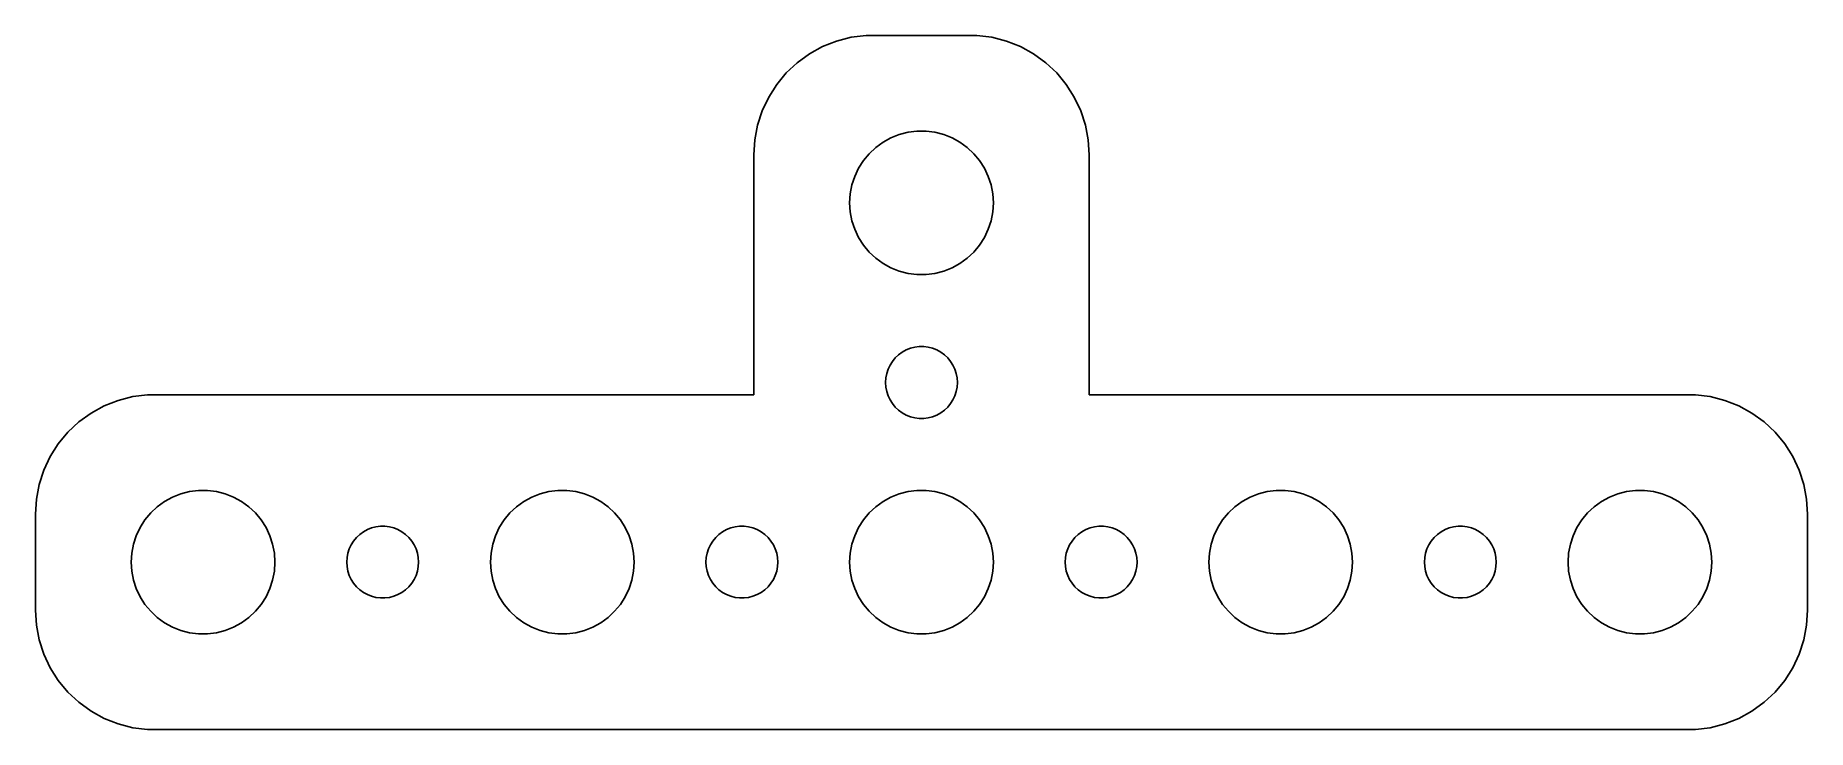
# Model space of a CAD drawing. Header units: metres. Extents: x -37 to 37, y -7 to 22.
import ezdxf

# ---------------------------------------------------------------- set-up
doc = ezdxf.new("R2010")
doc.units = ezdxf.units.M

msp = doc.modelspace()

# ---------------------------------------------------------------- linework, layer by layer
for p, q in [((-4.12889, 21.5241), (-4.67912, 21.2216)), ((-3.54507, 21.7553), (-4.12889, 21.5241)), ((-2.9369, 21.9114), (-3.54507, 21.7553)), ((-2.31395, 21.9901), (-2.9369, 21.9114)), ((2.31395, 21.9901), (-2.31395, 21.9901)), ((2.9369, 21.9114), (2.31395, 21.9901)), ((3.54507, 21.7553), (2.9369, 21.9114)), ((4.12889, 21.5241), (3.54507, 21.7553)), ((4.67912, 21.2216), (4.12889, 21.5241)), ((-5.18712, 20.8526), (-5.64484, 20.4227)), ((-4.67912, 21.2216), (-5.18712, 20.8526)), ((5.18712, 20.8526), (4.67912, 21.2216)), ((5.64484, 20.4227), (5.18712, 20.8526)), ((-5.64484, 20.4227), (-6.04507, 19.9389)), ((6.04507, 19.9389), (5.64484, 20.4227)), ((-6.38153, 19.4088), (-6.64888, 18.8406)), ((-6.04507, 19.9389), (-6.38153, 19.4088)), ((6.38153, 19.4088), (6.04507, 19.9389)), ((6.64888, 18.8406), (6.38153, 19.4088)), ((-6.64888, 18.8406), (-6.84291, 18.2434)), ((6.84291, 18.2434), (6.64888, 18.8406)), ((-6.84291, 18.2434), (-6.96057, 17.6267)), ((-1.27733, 17.7145), (-0.927048, 17.8532)), ((-0.927048, 17.8532), (-0.562134, 17.9469)), ((-0.562134, 17.9469), (-0.18837, 17.9941)), ((-0.18837, 17.9941), (0.18837, 17.9941)), ((0.18837, 17.9941), (0.562134, 17.9469)), ((0.562134, 17.9469), (0.927048, 17.8532)), ((0.927048, 17.8532), (1.27733, 17.7145)), ((6.96057, 17.6267), (6.84291, 18.2434)), ((-6.96057, 17.6267), (-7, 17)), ((-2.42705, 16.7634), (-2.1869, 17.0536)), ((-2.1869, 17.0536), (-1.91226, 17.3115)), ((-1.91226, 17.3115), (-1.60747, 17.533)), ((-1.60747, 17.533), (-1.27733, 17.7145)), ((1.27733, 17.7145), (1.60747, 17.533)), ((1.60747, 17.533), (1.91226, 17.3115)), ((1.91226, 17.3115), (2.1869, 17.0536)), ((2.1869, 17.0536), (2.42705, 16.7634)), ((7, 17), (6.96057, 17.6267)), ((-7, 17), (-7, 6.99013)), ((-2.78932, 16.1044), (-2.62891, 16.4453)), ((-2.62891, 16.4453), (-2.42705, 16.7634)), ((2.42705, 16.7634), (2.62891, 16.4453)), ((2.62891, 16.4453), (2.78932, 16.1044)), ((7, 6.99013), (7, 17)), ((-2.97633, 15.376), (-2.90575, 15.7461)), ((-2.90575, 15.7461), (-2.78932, 16.1044)), ((2.78932, 16.1044), (2.90575, 15.7461)), ((2.90575, 15.7461), (2.97633, 15.376)), ((-3, 15), (-2.97633, 15.376)), ((-2.97633, 14.624), (-3, 15)), ((2.97633, 15.376), (3, 15)), ((3, 15), (2.97633, 14.624)), ((-2.90575, 14.2539), (-2.97633, 14.624)), ((-2.78932, 13.8956), (-2.90575, 14.2539)), ((2.90575, 14.2539), (2.78932, 13.8956)), ((2.97633, 14.624), (2.90575, 14.2539)), ((-2.62891, 13.5547), (-2.78932, 13.8956)), ((-2.42705, 13.2366), (-2.62891, 13.5547)), ((2.62891, 13.5547), (2.42705, 13.2366)), ((2.78932, 13.8956), (2.62891, 13.5547)), ((-2.1869, 12.9464), (-2.42705, 13.2366)), ((-1.91226, 12.6884), (-2.1869, 12.9464)), ((-1.60747, 12.467), (-1.91226, 12.6884)), ((1.91226, 12.6884), (1.60747, 12.467)), ((2.1869, 12.9464), (1.91226, 12.6884)), ((2.42705, 13.2366), (2.1869, 12.9464)), ((-1.27733, 12.2855), (-1.60747, 12.467)), ((-0.927048, 12.1468), (-1.27733, 12.2855)), ((-0.562134, 12.0531), (-0.927048, 12.1468)), ((-0.18837, 12.0059), (-0.562134, 12.0531)), ((0.18837, 12.0059), (-0.18837, 12.0059)), ((0.562134, 12.0531), (0.18837, 12.0059)), ((0.927048, 12.1468), (0.562134, 12.0531)), ((1.27733, 12.2855), (0.927048, 12.1468)), ((1.60747, 12.467), (1.27733, 12.2855)), ((-0.638657, 8.85724), (-0.463516, 8.92657)), ((-0.463516, 8.92657), (-0.281067, 8.97342)), ((-0.281067, 8.97342), (-0.094177, 8.99704)), ((-0.094177, 8.99704), (0.094177, 8.99704)), ((0.094177, 8.99704), (0.281067, 8.97342)), ((0.281067, 8.97342), (0.463516, 8.92657)), ((0.463516, 8.92657), (0.638657, 8.85724)), ((-1.39465, 8.05219), (-1.31445, 8.22263)), ((-1.31445, 8.22263), (-1.21352, 8.38167)), ((-1.21352, 8.38167), (-1.09344, 8.52681)), ((-1.09344, 8.52681), (-0.956131, 8.65576)), ((-0.956131, 8.65576), (-0.803726, 8.76648)), ((-0.803726, 8.76648), (-0.638657, 8.85724)), ((0.638657, 8.85724), (0.803726, 8.76648)), ((0.803726, 8.76648), (0.956131, 8.65576)), ((0.956131, 8.65576), (1.09344, 8.52681)), ((1.09344, 8.52681), (1.21352, 8.38167)), ((1.21352, 8.38167), (1.31445, 8.22263)), ((1.31445, 8.22263), (1.39465, 8.05219)), ((-1.5, 7.5), (-1.48816, 7.68799)), ((-1.48816, 7.312), (-1.5, 7.5)), ((-1.48816, 7.68799), (-1.45287, 7.87303)), ((-1.45287, 7.87303), (-1.39465, 8.05219)), ((1.39465, 8.05219), (1.45287, 7.87303)), ((1.45287, 7.87303), (1.48816, 7.68799)), ((1.48816, 7.68799), (1.5, 7.5)), ((1.5, 7.5), (1.48816, 7.312)), ((-33.5451, 6.75528), (-34.1289, 6.52412)), ((-32.9369, 6.91142), (-33.5451, 6.75528)), ((-32.3139, 6.99013), (-32.9369, 6.91142)), ((-7, 6.99013), (-32.3139, 6.99013)), ((-1.45287, 7.12695), (-1.48816, 7.312)), ((-1.39465, 6.9478), (-1.45287, 7.12695)), ((-1.31445, 6.77736), (-1.39465, 6.9478)), ((-1.21352, 6.61832), (-1.31445, 6.77736)), ((1.31445, 6.77736), (1.21352, 6.61832)), ((1.39465, 6.9478), (1.31445, 6.77736)), ((1.45287, 7.12695), (1.39465, 6.9478)), ((1.48816, 7.312), (1.45287, 7.12695)), ((32.3139, 6.99013), (7, 6.99013)), ((32.9369, 6.91142), (32.3139, 6.99013)), ((33.5451, 6.75528), (32.9369, 6.91142)), ((34.1289, 6.52412), (33.5451, 6.75528)), ((-34.6791, 6.22163), (-35.1871, 5.85255)), ((-34.1289, 6.52412), (-34.6791, 6.22163)), ((-1.09344, 6.47318), (-1.21352, 6.61832)), ((-0.956131, 6.34422), (-1.09344, 6.47318)), ((-0.803726, 6.23351), (-0.956131, 6.34422)), ((-0.638657, 6.14275), (-0.803726, 6.23351)), ((-0.463516, 6.07341), (-0.638657, 6.14275)), ((-0.281067, 6.02657), (-0.463516, 6.07341)), ((-0.094177, 6.00294), (-0.281067, 6.02657)), ((0.094177, 6.00294), (-0.094177, 6.00294)), ((0.281067, 6.02657), (0.094177, 6.00294)), ((0.463516, 6.07341), (0.281067, 6.02657)), ((0.638657, 6.14275), (0.463516, 6.07341)), ((0.803726, 6.23351), (0.638657, 6.14275)), ((0.956131, 6.34422), (0.803726, 6.23351)), ((1.09344, 6.47318), (0.956131, 6.34422)), ((1.21352, 6.61832), (1.09344, 6.47318)), ((34.6791, 6.22163), (34.1289, 6.52412)), ((35.1871, 5.85255), (34.6791, 6.22163)), ((-35.6448, 5.42273), (-36.0451, 4.93892)), ((-35.1871, 5.85255), (-35.6448, 5.42273)), ((35.6448, 5.42273), (35.1871, 5.85255)), ((36.0451, 4.93892), (35.6448, 5.42273)), ((-36.0451, 4.93892), (-36.3815, 4.40877)), ((36.3815, 4.40877), (36.0451, 4.93892)), ((-36.6489, 3.84062), (-36.8429, 3.24344)), ((-36.3815, 4.40877), (-36.6489, 3.84062)), ((36.6489, 3.84062), (36.3815, 4.40877)), ((36.8429, 3.24344), (36.6489, 3.84062)), ((-36.8429, 3.24344), (-36.9606, 2.62666)), ((-30.5621, 2.94685), (-30.1884, 2.99408)), ((-30.1884, 2.99408), (-29.8116, 2.99408)), ((-29.8116, 2.99408), (-29.4379, 2.94685)), ((-15.5621, 2.94685), (-15.1884, 2.99408)), ((-15.1884, 2.99408), (-14.8116, 2.99408)), ((-14.8116, 2.99408), (-14.4379, 2.94685)), ((-0.562134, 2.94685), (-0.18837, 2.99408)), ((-0.18837, 2.99408), (0.18837, 2.99408)), ((0.18837, 2.99408), (0.562134, 2.94685)), ((14.4379, 2.94685), (14.8116, 2.99408)), ((14.8116, 2.99408), (15.1884, 2.99408)), ((15.1884, 2.99408), (15.5621, 2.94685)), ((29.4379, 2.94685), (29.8116, 2.99408)), ((29.8116, 2.99408), (30.1884, 2.99408)), ((30.1884, 2.99408), (30.5621, 2.94685)), ((36.9606, 2.62666), (36.8429, 3.24344)), ((-36.9606, 2.62666), (-37, 2)), ((-32.1869, 2.05363), (-31.9123, 2.31154)), ((-31.9123, 2.31154), (-31.6075, 2.53297)), ((-31.6075, 2.53297), (-31.2773, 2.71448)), ((-31.2773, 2.71448), (-30.927, 2.85316)), ((-30.927, 2.85316), (-30.5621, 2.94685)), ((-29.4379, 2.94685), (-29.0729, 2.85316)), ((-29.0729, 2.85316), (-28.7227, 2.71448)), ((-28.7227, 2.71448), (-28.3925, 2.53297)), ((-28.3925, 2.53297), (-28.0877, 2.31154)), ((-28.0877, 2.31154), (-27.8131, 2.05363)), ((-17.1869, 2.05363), (-16.9123, 2.31154)), ((-16.9123, 2.31154), (-16.6075, 2.53297)), ((-16.6075, 2.53297), (-16.2773, 2.71448)), ((-16.2773, 2.71448), (-15.927, 2.85316)), ((-15.927, 2.85316), (-15.5621, 2.94685)), ((-14.4379, 2.94685), (-14.0729, 2.85316)), ((-14.0729, 2.85316), (-13.7227, 2.71448)), ((-13.7227, 2.71448), (-13.3925, 2.53297)), ((-13.3925, 2.53297), (-13.0877, 2.31154)), ((-13.0877, 2.31154), (-12.8131, 2.05363)), ((-2.1869, 2.05363), (-1.91226, 2.31154)), ((-1.91226, 2.31154), (-1.60747, 2.53297)), ((-1.60747, 2.53297), (-1.27733, 2.71448)), ((-1.27733, 2.71448), (-0.927048, 2.85316)), ((-0.927048, 2.85316), (-0.562134, 2.94685)), ((0.562134, 2.94685), (0.927048, 2.85316)), ((0.927048, 2.85316), (1.27733, 2.71448)), ((1.27733, 2.71448), (1.60747, 2.53297)), ((1.60747, 2.53297), (1.91226, 2.31154)), ((1.91226, 2.31154), (2.1869, 2.05363)), ((12.8131, 2.05363), (13.0877, 2.31154)), ((13.0877, 2.31154), (13.3925, 2.53297)), ((13.3925, 2.53297), (13.7227, 2.71448)), ((13.7227, 2.71448), (14.0729, 2.85316)), ((14.0729, 2.85316), (14.4379, 2.94685)), ((15.5621, 2.94685), (15.927, 2.85316)), ((15.927, 2.85316), (16.2773, 2.71448)), ((16.2773, 2.71448), (16.6075, 2.53297)), ((16.6075, 2.53297), (16.9123, 2.31154)), ((16.9123, 2.31154), (17.1869, 2.05363)), ((27.8131, 2.05363), (28.0877, 2.31154)), ((28.0877, 2.31154), (28.3925, 2.53297)), ((28.3925, 2.53297), (28.7227, 2.71448)), ((28.7227, 2.71448), (29.0729, 2.85316)), ((29.0729, 2.85316), (29.4379, 2.94685)), ((30.5621, 2.94685), (30.927, 2.85316)), ((30.927, 2.85316), (31.2773, 2.71448)), ((31.2773, 2.71448), (31.6075, 2.53297)), ((31.6075, 2.53297), (31.9123, 2.31154)), ((31.9123, 2.31154), (32.1869, 2.05363)), ((37, 2), (36.9606, 2.62666)), ((-37, 2), (-37, -2)), ((-32.6289, 1.44525), (-32.427, 1.76335)), ((-32.427, 1.76335), (-32.1869, 2.05363)), ((-27.8131, 2.05363), (-27.5729, 1.76335)), ((-27.5729, 1.76335), (-27.3711, 1.44525)), ((-22.7811, 1.47342), (-22.5942, 1.49704)), ((-22.5942, 1.49704), (-22.4058, 1.49704)), ((-22.4058, 1.49704), (-22.2189, 1.47342)), ((-17.6289, 1.44525), (-17.427, 1.76335)), ((-17.427, 1.76335), (-17.1869, 2.05363)), ((-12.8131, 2.05363), (-12.5729, 1.76335)), ((-12.5729, 1.76335), (-12.3711, 1.44525)), ((-7.78107, 1.47342), (-7.59418, 1.49704)), ((-7.59418, 1.49704), (-7.40581, 1.49704)), ((-7.40581, 1.49704), (-7.21892, 1.47342)), ((-2.62891, 1.44525), (-2.42705, 1.76335)), ((-2.42705, 1.76335), (-2.1869, 2.05363)), ((2.1869, 2.05363), (2.42705, 1.76335)), ((2.42705, 1.76335), (2.62891, 1.44525)), ((7.21892, 1.47342), (7.40581, 1.49704)), ((7.40581, 1.49704), (7.59418, 1.49704)), ((7.59418, 1.49704), (7.78107, 1.47342)), ((12.3711, 1.44525), (12.5729, 1.76335)), ((12.5729, 1.76335), (12.8131, 2.05363)), ((17.1869, 2.05363), (17.427, 1.76335)), ((17.427, 1.76335), (17.6289, 1.44525)), ((22.2189, 1.47342), (22.4058, 1.49704)), ((22.4058, 1.49704), (22.5942, 1.49704)), ((22.5942, 1.49704), (22.7811, 1.47342)), ((27.3711, 1.44525), (27.5729, 1.76335)), ((27.5729, 1.76335), (27.8131, 2.05363)), ((32.1869, 2.05363), (32.427, 1.76335)), ((32.427, 1.76335), (32.6289, 1.44525)), ((37, -2), (37, 2)), ((-32.9763, 0.375992), (-32.9057, 0.746063)), ((-32.9057, 0.746063), (-32.7893, 1.10437)), ((-32.7893, 1.10437), (-32.6289, 1.44525)), ((-27.3711, 1.44525), (-27.2107, 1.10437)), ((-27.2107, 1.10437), (-27.0942, 0.746063)), ((-27.0942, 0.746063), (-27.0237, 0.375992)), ((-23.8145, 0.722626), (-23.7135, 0.881668)), ((-23.7135, 0.881668), (-23.5934, 1.02681)), ((-23.5934, 1.02681), (-23.4561, 1.15576)), ((-23.4561, 1.15576), (-23.3037, 1.26648)), ((-23.3037, 1.26648), (-23.1387, 1.35724)), ((-23.1387, 1.35724), (-22.9635, 1.42657)), ((-22.9635, 1.42657), (-22.7811, 1.47342)), ((-22.2189, 1.47342), (-22.0365, 1.42657)), ((-22.0365, 1.42657), (-21.8613, 1.35724)), ((-21.8613, 1.35724), (-21.6963, 1.26648)), ((-21.6963, 1.26648), (-21.5439, 1.15576)), ((-21.5439, 1.15576), (-21.4065, 1.02681)), ((-21.4065, 1.02681), (-21.2865, 0.881668)), ((-21.2865, 0.881668), (-21.1855, 0.722626)), ((-17.9763, 0.375992), (-17.9057, 0.746063)), ((-17.9057, 0.746063), (-17.7893, 1.10437)), ((-17.7893, 1.10437), (-17.6289, 1.44525)), ((-12.3711, 1.44525), (-12.2107, 1.10437)), ((-12.2107, 1.10437), (-12.0942, 0.746063)), ((-12.0942, 0.746063), (-12.0237, 0.375992)), ((-8.81445, 0.722626), (-8.71352, 0.881668)), ((-8.71352, 0.881668), (-8.59344, 1.02681)), ((-8.59344, 1.02681), (-8.45613, 1.15576)), ((-8.45613, 1.15576), (-8.30373, 1.26648)), ((-8.30373, 1.26648), (-8.13866, 1.35724)), ((-8.13866, 1.35724), (-7.96352, 1.42657)), ((-7.96352, 1.42657), (-7.78107, 1.47342)), ((-7.21892, 1.47342), (-7.03647, 1.42657)), ((-7.03647, 1.42657), (-6.86133, 1.35724)), ((-6.86133, 1.35724), (-6.69626, 1.26648)), ((-6.69626, 1.26648), (-6.54385, 1.15576)), ((-6.54385, 1.15576), (-6.40654, 1.02681)), ((-6.40654, 1.02681), (-6.28647, 0.881668)), ((-6.28647, 0.881668), (-6.18553, 0.722626)), ((-2.97633, 0.375992), (-2.90575, 0.746063)), ((-2.90575, 0.746063), (-2.78932, 1.10437)), ((-2.78932, 1.10437), (-2.62891, 1.44525)), ((2.62891, 1.44525), (2.78932, 1.10437)), ((2.78932, 1.10437), (2.90575, 0.746063)), ((2.90575, 0.746063), (2.97633, 0.375992)), ((6.18553, 0.722626), (6.28647, 0.881668)), ((6.28647, 0.881668), (6.40654, 1.02681)), ((6.40654, 1.02681), (6.54385, 1.15576)), ((6.54385, 1.15576), (6.69626, 1.26648)), ((6.69626, 1.26648), (6.86133, 1.35724)), ((6.86133, 1.35724), (7.03647, 1.42657)), ((7.03647, 1.42657), (7.21892, 1.47342)), ((7.78107, 1.47342), (7.96352, 1.42657)), ((7.96352, 1.42657), (8.13866, 1.35724)), ((8.13866, 1.35724), (8.30373, 1.26648)), ((8.30373, 1.26648), (8.45613, 1.15576)), ((8.45613, 1.15576), (8.59344, 1.02681)), ((8.59344, 1.02681), (8.71352, 0.881668)), ((8.71352, 0.881668), (8.81445, 0.722626)), ((12.0237, 0.375992), (12.0942, 0.746063)), ((12.0942, 0.746063), (12.2107, 1.10437)), ((12.2107, 1.10437), (12.3711, 1.44525)), ((17.6289, 1.44525), (17.7893, 1.10437)), ((17.7893, 1.10437), (17.9057, 0.746063)), ((17.9057, 0.746063), (17.9763, 0.375992)), ((21.1855, 0.722626), (21.2865, 0.881668)), ((21.2865, 0.881668), (21.4065, 1.02681)), ((21.4065, 1.02681), (21.5439, 1.15576)), ((21.5439, 1.15576), (21.6963, 1.26648)), ((21.6963, 1.26648), (21.8613, 1.35724)), ((21.8613, 1.35724), (22.0365, 1.42657)), ((22.0365, 1.42657), (22.2189, 1.47342)), ((22.7811, 1.47342), (22.9635, 1.42657)), ((22.9635, 1.42657), (23.1387, 1.35724)), ((23.1387, 1.35724), (23.3037, 1.26648)), ((23.3037, 1.26648), (23.4561, 1.15576)), ((23.4561, 1.15576), (23.5934, 1.02681)), ((23.5934, 1.02681), (23.7135, 0.881668)), ((23.7135, 0.881668), (23.8145, 0.722626)), ((27.0237, 0.375992), (27.0942, 0.746063)), ((27.0942, 0.746063), (27.2107, 1.10437)), ((27.2107, 1.10437), (27.3711, 1.44525)), ((32.6289, 1.44525), (32.7893, 1.10437)), ((32.7893, 1.10437), (32.9057, 0.746063)), ((32.9057, 0.746063), (32.9763, 0.375992)), ((-33, 0), (-32.9763, 0.375992)), ((-32.9763, -0.375992), (-33, 0)), ((-27.0237, 0.375992), (-27, 0)), ((-27, 0), (-27.0237, -0.375992)), ((-24, 0), (-23.9882, 0.187988)), ((-23.9882, -0.187988), (-24, 0)), ((-23.9882, 0.187988), (-23.9529, 0.373032)), ((-23.9529, 0.373032), (-23.8947, 0.552185)), ((-23.8947, 0.552185), (-23.8145, 0.722626)), ((-21.1855, 0.722626), (-21.1053, 0.552185)), ((-21.1053, 0.552185), (-21.0471, 0.373032)), ((-21.0471, 0.373032), (-21.0118, 0.187988)), ((-21.0118, 0.187988), (-21, 0)), ((-21, 0), (-21.0118, -0.187988)), ((-18, 0), (-17.9763, 0.375992)), ((-17.9763, -0.375992), (-18, 0)), ((-12.0237, 0.375992), (-12, 0)), ((-12, 0), (-12.0237, -0.375992)), ((-9, 0), (-8.98816, 0.187988)), ((-8.98816, -0.187988), (-9, 0)), ((-8.98816, 0.187988), (-8.95287, 0.373032)), ((-8.95287, 0.373032), (-8.89465, 0.552185)), ((-8.89465, 0.552185), (-8.81445, 0.722626)), ((-6.18553, 0.722626), (-6.10533, 0.552185)), ((-6.10533, 0.552185), (-6.04712, 0.373032)), ((-6.04712, 0.373032), (-6.01183, 0.187988)), ((-6.01183, 0.187988), (-6, 0)), ((-6, 0), (-6.01183, -0.187988)), ((-3, 0), (-2.97633, 0.375992)), ((-2.97633, -0.375992), (-3, 0)), ((2.97633, 0.375992), (3, 0)), ((3, 0), (2.97633, -0.375992)), ((6, 0), (6.01183, 0.187988)), ((6.01183, -0.187988), (6, 0)), ((6.01183, 0.187988), (6.04712, 0.373032)), ((6.04712, 0.373032), (6.10533, 0.552185)), ((6.10533, 0.552185), (6.18553, 0.722626)), ((8.81445, 0.722626), (8.89465, 0.552185)), ((8.89465, 0.552185), (8.95287, 0.373032)), ((8.95287, 0.373032), (8.98816, 0.187988)), ((8.98816, 0.187988), (9, 0)), ((9, 0), (8.98816, -0.187988)), ((12, 0), (12.0237, 0.375992)), ((12.0237, -0.375992), (12, 0)), ((17.9763, 0.375992), (18, 0)), ((18, 0), (17.9763, -0.375992)), ((21, 0), (21.0118, 0.187988)), ((21.0118, -0.187988), (21, 0)), ((21.0118, 0.187988), (21.0471, 0.373032)), ((21.0471, 0.373032), (21.1053, 0.552185)), ((21.1053, 0.552185), (21.1855, 0.722626)), ((23.8145, 0.722626), (23.8947, 0.552185)), ((23.8947, 0.552185), (23.9529, 0.373032)), ((23.9529, 0.373032), (23.9882, 0.187988)), ((23.9882, 0.187988), (24, 0)), ((24, 0), (23.9882, -0.187988)), ((27, 0), (27.0237, 0.375992)), ((27.0237, -0.375992), (27, 0)), ((32.9763, 0.375992), (33, 0)), ((33, 0), (32.9763, -0.375992)), ((-32.9057, -0.746063), (-32.9763, -0.375992)), ((-27.0237, -0.375992), (-27.0942, -0.746063)), ((-23.9529, -0.373032), (-23.9882, -0.187988)), ((-23.8947, -0.552185), (-23.9529, -0.373032)), ((-23.8145, -0.722626), (-23.8947, -0.552185)), ((-23.7135, -0.881668), (-23.8145, -0.722626)), ((-21.1855, -0.722626), (-21.2865, -0.881668)), ((-21.1053, -0.552185), (-21.1855, -0.722626)), ((-21.0471, -0.373032), (-21.1053, -0.552185)), ((-21.0118, -0.187988), (-21.0471, -0.373032)), ((-17.9057, -0.746063), (-17.9763, -0.375992)), ((-12.0237, -0.375992), (-12.0942, -0.746063)), ((-8.95287, -0.373032), (-8.98816, -0.187988)), ((-8.89465, -0.552185), (-8.95287, -0.373032)), ((-8.81445, -0.722626), (-8.89465, -0.552185)), ((-8.71352, -0.881668), (-8.81445, -0.722626)), ((-6.18553, -0.722626), (-6.28647, -0.881668)), ((-6.10533, -0.552185), (-6.18553, -0.722626)), ((-6.04712, -0.373032), (-6.10533, -0.552185)), ((-6.01183, -0.187988), (-6.04712, -0.373032)), ((-2.90575, -0.746063), (-2.97633, -0.375992)), ((2.97633, -0.375992), (2.90575, -0.746063)), ((6.04712, -0.373032), (6.01183, -0.187988)), ((6.10533, -0.552185), (6.04712, -0.373032)), ((6.18553, -0.722626), (6.10533, -0.552185)), ((6.28647, -0.881668), (6.18553, -0.722626)), ((8.81445, -0.722626), (8.71352, -0.881668)), ((8.89465, -0.552185), (8.81445, -0.722626)), ((8.95287, -0.373032), (8.89465, -0.552185)), ((8.98816, -0.187988), (8.95287, -0.373032)), ((12.0942, -0.746063), (12.0237, -0.375992)), ((17.9763, -0.375992), (17.9057, -0.746063)), ((21.0471, -0.373032), (21.0118, -0.187988)), ((21.1053, -0.552185), (21.0471, -0.373032)), ((21.1855, -0.722626), (21.1053, -0.552185)), ((21.2865, -0.881668), (21.1855, -0.722626)), ((23.8145, -0.722626), (23.7135, -0.881668)), ((23.8947, -0.552185), (23.8145, -0.722626)), ((23.9529, -0.373032), (23.8947, -0.552185)), ((23.9882, -0.187988), (23.9529, -0.373032)), ((27.0942, -0.746063), (27.0237, -0.375992)), ((32.9763, -0.375992), (32.9057, -0.746063)), ((-32.7893, -1.10437), (-32.9057, -0.746063)), ((-32.6289, -1.44525), (-32.7893, -1.10437)), ((-32.427, -1.76335), (-32.6289, -1.44525)), ((-27.3711, -1.44525), (-27.5729, -1.76335)), ((-27.2107, -1.10437), (-27.3711, -1.44525)), ((-27.0942, -0.746063), (-27.2107, -1.10437)), ((-23.5934, -1.02681), (-23.7135, -0.881668)), ((-23.4561, -1.15576), (-23.5934, -1.02681)), ((-23.3037, -1.26648), (-23.4561, -1.15576)), ((-23.1387, -1.35724), (-23.3037, -1.26648)), ((-22.9635, -1.42657), (-23.1387, -1.35724)), ((-22.7811, -1.47342), (-22.9635, -1.42657)), ((-22.5942, -1.49704), (-22.7811, -1.47342)), ((-22.2189, -1.47342), (-22.4058, -1.49704)), ((-22.0365, -1.42657), (-22.2189, -1.47342)), ((-21.8613, -1.35724), (-22.0365, -1.42657)), ((-21.6963, -1.26648), (-21.8613, -1.35724)), ((-21.5439, -1.15576), (-21.6963, -1.26648)), ((-21.4065, -1.02681), (-21.5439, -1.15576)), ((-21.2865, -0.881668), (-21.4065, -1.02681)), ((-17.7893, -1.10437), (-17.9057, -0.746063)), ((-17.6289, -1.44525), (-17.7893, -1.10437)), ((-17.427, -1.76335), (-17.6289, -1.44525)), ((-12.3711, -1.44525), (-12.5729, -1.76335)), ((-12.2107, -1.10437), (-12.3711, -1.44525)), ((-12.0942, -0.746063), (-12.2107, -1.10437)), ((-8.59344, -1.02681), (-8.71352, -0.881668)), ((-8.45613, -1.15576), (-8.59344, -1.02681)), ((-8.30373, -1.26648), (-8.45613, -1.15576)), ((-8.13866, -1.35724), (-8.30373, -1.26648)), ((-7.96352, -1.42657), (-8.13866, -1.35724)), ((-7.78107, -1.47342), (-7.96352, -1.42657)), ((-7.59418, -1.49704), (-7.78107, -1.47342)), ((-7.21892, -1.47342), (-7.40581, -1.49704)), ((-7.03647, -1.42657), (-7.21892, -1.47342)), ((-6.86133, -1.35724), (-7.03647, -1.42657)), ((-6.69626, -1.26648), (-6.86133, -1.35724)), ((-6.54385, -1.15576), (-6.69626, -1.26648)), ((-6.40654, -1.02681), (-6.54385, -1.15576)), ((-6.28647, -0.881668), (-6.40654, -1.02681)), ((-2.78932, -1.10437), (-2.90575, -0.746063)), ((-2.62891, -1.44525), (-2.78932, -1.10437)), ((-2.42705, -1.76335), (-2.62891, -1.44525)), ((2.62891, -1.44525), (2.42705, -1.76335)), ((2.78932, -1.10437), (2.62891, -1.44525)), ((2.90575, -0.746063), (2.78932, -1.10437)), ((6.40654, -1.02681), (6.28647, -0.881668)), ((6.54385, -1.15576), (6.40654, -1.02681)), ((6.69626, -1.26648), (6.54385, -1.15576)), ((6.86133, -1.35724), (6.69626, -1.26648)), ((7.03647, -1.42657), (6.86133, -1.35724)), ((7.21892, -1.47342), (7.03647, -1.42657)), ((7.40581, -1.49704), (7.21892, -1.47342)), ((7.78107, -1.47342), (7.59418, -1.49704)), ((7.96352, -1.42657), (7.78107, -1.47342)), ((8.13866, -1.35724), (7.96352, -1.42657)), ((8.30373, -1.26648), (8.13866, -1.35724)), ((8.45613, -1.15576), (8.30373, -1.26648)), ((8.59344, -1.02681), (8.45613, -1.15576)), ((8.71352, -0.881668), (8.59344, -1.02681)), ((12.2107, -1.10437), (12.0942, -0.746063)), ((12.3711, -1.44525), (12.2107, -1.10437)), ((12.5729, -1.76335), (12.3711, -1.44525)), ((17.6289, -1.44525), (17.427, -1.76335)), ((17.7893, -1.10437), (17.6289, -1.44525)), ((17.9057, -0.746063), (17.7893, -1.10437)), ((21.4065, -1.02681), (21.2865, -0.881668)), ((21.5439, -1.15576), (21.4065, -1.02681)), ((21.6963, -1.26648), (21.5439, -1.15576)), ((21.8613, -1.35724), (21.6963, -1.26648)), ((22.0365, -1.42657), (21.8613, -1.35724)), ((22.2189, -1.47342), (22.0365, -1.42657)), ((22.4058, -1.49704), (22.2189, -1.47342)), ((22.7811, -1.47342), (22.5942, -1.49704)), ((22.9635, -1.42657), (22.7811, -1.47342)), ((23.1387, -1.35724), (22.9635, -1.42657)), ((23.3037, -1.26648), (23.1387, -1.35724)), ((23.4561, -1.15576), (23.3037, -1.26648)), ((23.5934, -1.02681), (23.4561, -1.15576)), ((23.7135, -0.881668), (23.5934, -1.02681)), ((27.2107, -1.10437), (27.0942, -0.746063)), ((27.3711, -1.44525), (27.2107, -1.10437)), ((27.5729, -1.76335), (27.3711, -1.44525)), ((32.6289, -1.44525), (32.427, -1.76335)), ((32.7893, -1.10437), (32.6289, -1.44525)), ((32.9057, -0.746063), (32.7893, -1.10437)), ((-37, -2), (-36.9606, -2.62666)), ((-32.1869, -2.05363), (-32.427, -1.76335)), ((-31.9123, -2.31154), (-32.1869, -2.05363)), ((-27.8131, -2.05363), (-28.0877, -2.31154)), ((-27.5729, -1.76335), (-27.8131, -2.05363)), ((-22.4058, -1.49704), (-22.5942, -1.49704)), ((-17.1869, -2.05363), (-17.427, -1.76335)), ((-16.9123, -2.31154), (-17.1869, -2.05363)), ((-12.8131, -2.05363), (-13.0877, -2.31154)), ((-12.5729, -1.76335), (-12.8131, -2.05363)), ((-7.40581, -1.49704), (-7.59418, -1.49704)), ((-2.1869, -2.05363), (-2.42705, -1.76335)), ((-1.91226, -2.31154), (-2.1869, -2.05363)), ((2.1869, -2.05363), (1.91226, -2.31154)), ((2.42705, -1.76335), (2.1869, -2.05363)), ((7.59418, -1.49704), (7.40581, -1.49704)), ((12.8131, -2.05363), (12.5729, -1.76335)), ((13.0877, -2.31154), (12.8131, -2.05363)), ((17.1869, -2.05363), (16.9123, -2.31154)), ((17.427, -1.76335), (17.1869, -2.05363)), ((22.5942, -1.49704), (22.4058, -1.49704)), ((27.8131, -2.05363), (27.5729, -1.76335)), ((28.0877, -2.31154), (27.8131, -2.05363)), ((32.1869, -2.05363), (31.9123, -2.31154)), ((32.427, -1.76335), (32.1869, -2.05363)), ((36.9606, -2.62666), (37, -2)), ((-36.9606, -2.62666), (-36.8429, -3.24344)), ((-31.6075, -2.53297), (-31.9123, -2.31154)), ((-31.2773, -2.71448), (-31.6075, -2.53297)), ((-30.927, -2.85316), (-31.2773, -2.71448)), ((-30.5621, -2.94685), (-30.927, -2.85316)), ((-30.1884, -2.99408), (-30.5621, -2.94685)), ((-29.4379, -2.94685), (-29.8116, -2.99408)), ((-29.0729, -2.85316), (-29.4379, -2.94685)), ((-28.7227, -2.71448), (-29.0729, -2.85316)), ((-28.3925, -2.53297), (-28.7227, -2.71448)), ((-28.0877, -2.31154), (-28.3925, -2.53297)), ((-16.6075, -2.53297), (-16.9123, -2.31154)), ((-16.2773, -2.71448), (-16.6075, -2.53297)), ((-15.927, -2.85316), (-16.2773, -2.71448)), ((-15.5621, -2.94685), (-15.927, -2.85316)), ((-15.1884, -2.99408), (-15.5621, -2.94685)), ((-14.4379, -2.94685), (-14.8116, -2.99408)), ((-14.0729, -2.85316), (-14.4379, -2.94685)), ((-13.7227, -2.71448), (-14.0729, -2.85316)), ((-13.3925, -2.53297), (-13.7227, -2.71448)), ((-13.0877, -2.31154), (-13.3925, -2.53297)), ((-1.60747, -2.53297), (-1.91226, -2.31154)), ((-1.27733, -2.71448), (-1.60747, -2.53297)), ((-0.927048, -2.85316), (-1.27733, -2.71448)), ((-0.562134, -2.94685), (-0.927048, -2.85316)), ((-0.18837, -2.99408), (-0.562134, -2.94685)), ((0.562134, -2.94685), (0.18837, -2.99408)), ((0.927048, -2.85316), (0.562134, -2.94685)), ((1.27733, -2.71448), (0.927048, -2.85316)), ((1.60747, -2.53297), (1.27733, -2.71448)), ((1.91226, -2.31154), (1.60747, -2.53297)), ((13.3925, -2.53297), (13.0877, -2.31154)), ((13.7227, -2.71448), (13.3925, -2.53297)), ((14.0729, -2.85316), (13.7227, -2.71448)), ((14.4379, -2.94685), (14.0729, -2.85316)), ((14.8116, -2.99408), (14.4379, -2.94685)), ((15.5621, -2.94685), (15.1884, -2.99408)), ((15.927, -2.85316), (15.5621, -2.94685)), ((16.2773, -2.71448), (15.927, -2.85316)), ((16.6075, -2.53297), (16.2773, -2.71448)), ((16.9123, -2.31154), (16.6075, -2.53297)), ((28.3925, -2.53297), (28.0877, -2.31154)), ((28.7227, -2.71448), (28.3925, -2.53297)), ((29.0729, -2.85316), (28.7227, -2.71448)), ((29.4379, -2.94685), (29.0729, -2.85316)), ((29.8116, -2.99408), (29.4379, -2.94685)), ((30.5621, -2.94685), (30.1884, -2.99408)), ((30.927, -2.85316), (30.5621, -2.94685)), ((31.2773, -2.71448), (30.927, -2.85316)), ((31.6075, -2.53297), (31.2773, -2.71448)), ((31.9123, -2.31154), (31.6075, -2.53297)), ((36.8429, -3.24344), (36.9606, -2.62666)), ((-36.8429, -3.24344), (-36.6489, -3.84062)), ((-29.8116, -2.99408), (-30.1884, -2.99408)), ((-14.8116, -2.99408), (-15.1884, -2.99408)), ((0.18837, -2.99408), (-0.18837, -2.99408)), ((15.1884, -2.99408), (14.8116, -2.99408)), ((30.1884, -2.99408), (29.8116, -2.99408)), ((36.6489, -3.84062), (36.8429, -3.24344)), ((-36.6489, -3.84062), (-36.3815, -4.40877)), ((-36.3815, -4.40877), (-36.0451, -4.93892)), ((36.0451, -4.93892), (36.3815, -4.40877)), ((36.3815, -4.40877), (36.6489, -3.84062)), ((-36.0451, -4.93892), (-35.6448, -5.42273)), ((35.6448, -5.42273), (36.0451, -4.93892)), ((-35.6448, -5.42273), (-35.1871, -5.85255)), ((-35.1871, -5.85255), (-34.6791, -6.22163)), ((34.6791, -6.22163), (35.1871, -5.85255)), ((35.1871, -5.85255), (35.6448, -5.42273)), ((-34.6791, -6.22163), (-34.1289, -6.52412)), ((-34.1289, -6.52412), (-33.5451, -6.75528)), ((33.5451, -6.75528), (34.1289, -6.52412)), ((34.1289, -6.52412), (34.6791, -6.22163)), ((-33.5451, -6.75528), (-32.9369, -6.91142)), ((-32.9369, -6.91142), (-32.3139, -6.99013)), ((-32.3139, -6.99013), (32.3139, -6.99013)), ((32.3139, -6.99013), (32.9369, -6.91142)), ((32.9369, -6.91142), (33.5451, -6.75528))]:
    msp.add_line(p, q)

doc.saveas('drawing.dxf')
